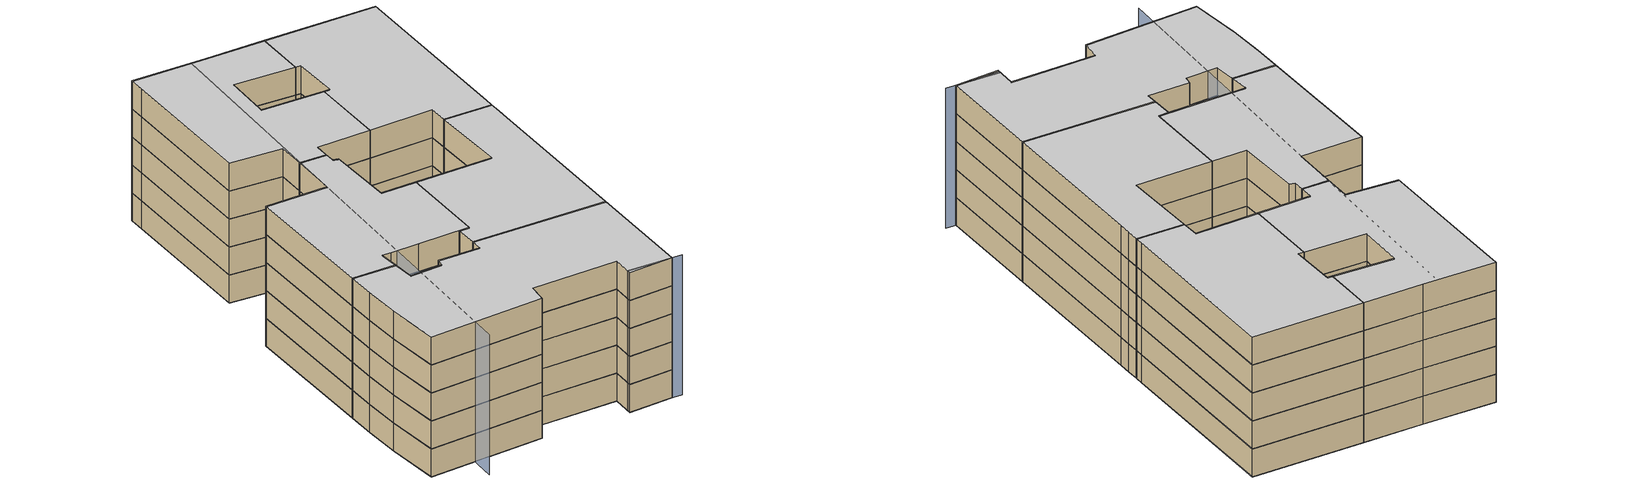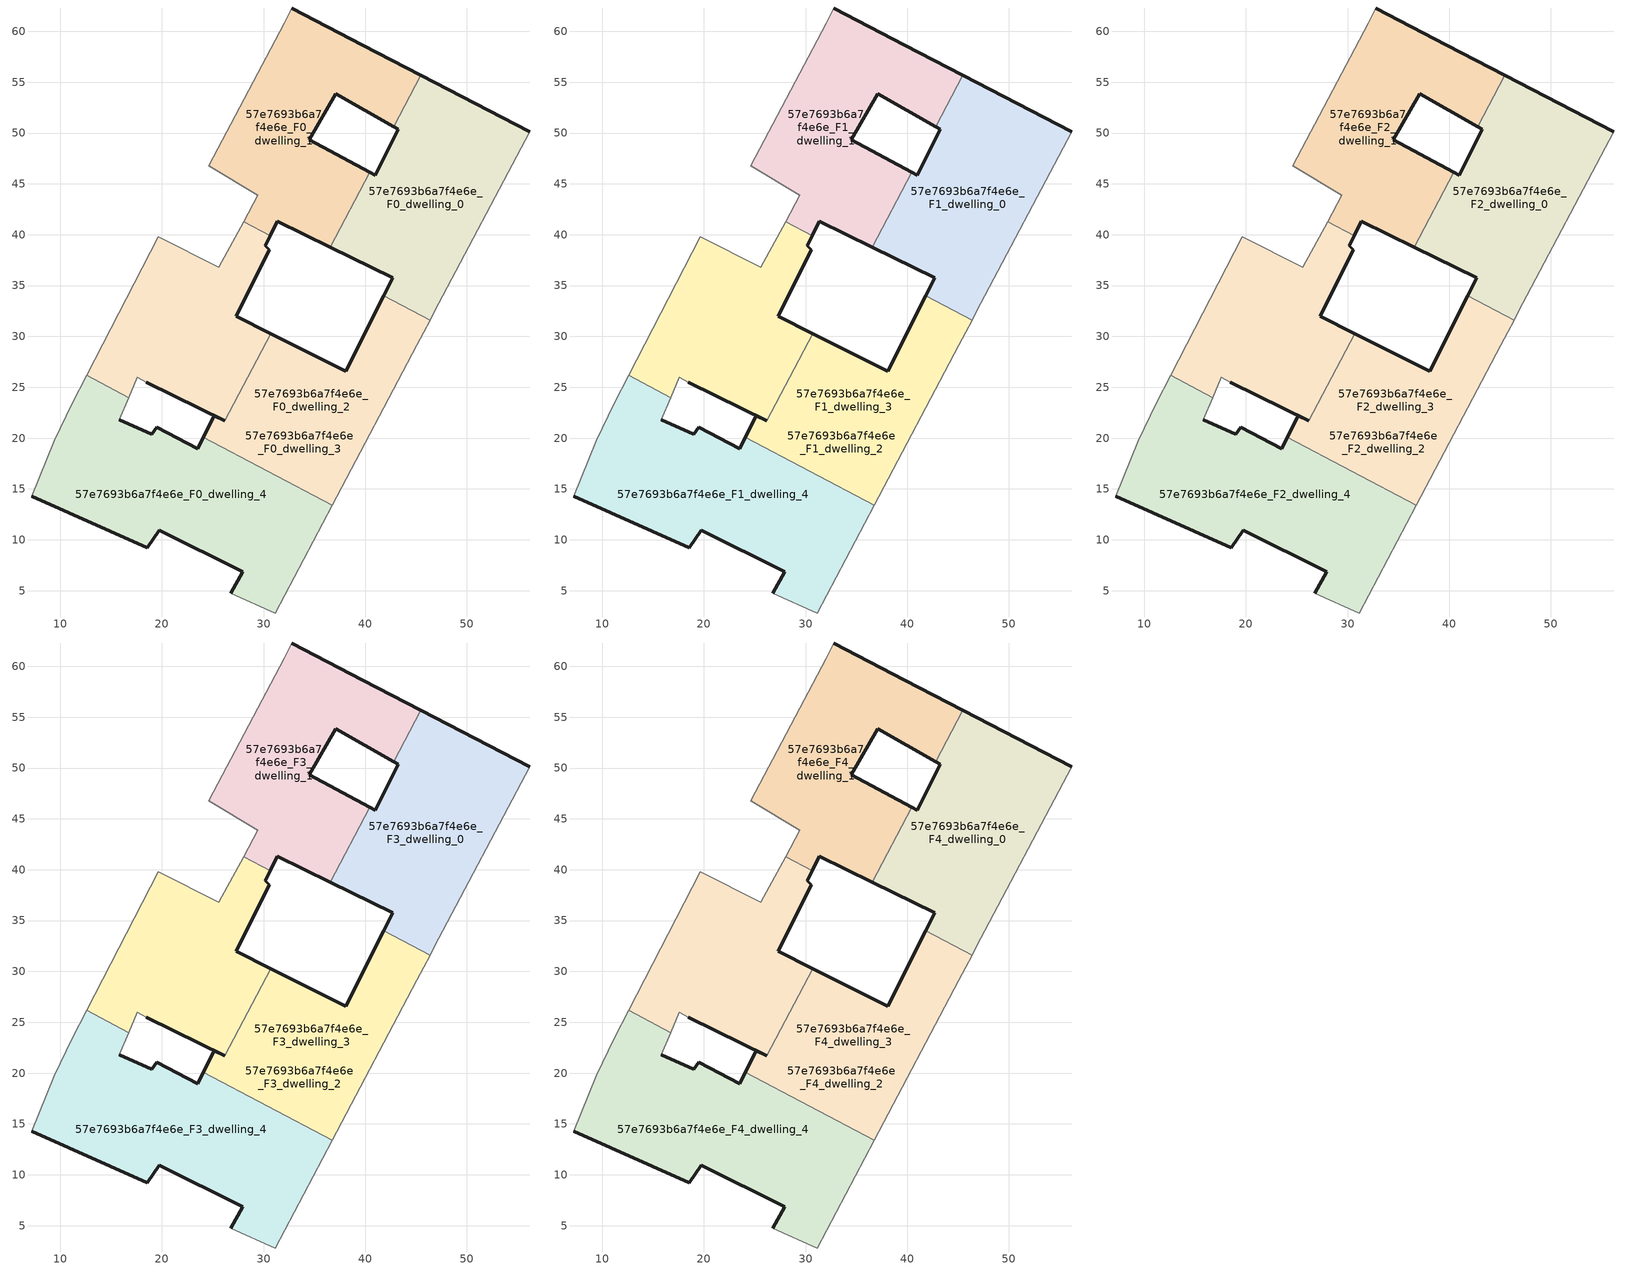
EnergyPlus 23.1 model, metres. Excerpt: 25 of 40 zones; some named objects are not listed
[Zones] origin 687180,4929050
57e7693b6a7f4e6e_F0_dwelling_0
 floor ground (EU_floor_Construction): 46.81,32.4 56.18,50.13 45.46,55.67 42.8,50.63 43.27,50.36 40.97,45.85 40.43,46.15 36.54,38.78 42.69,35.77 41.81,34.02 46.39,31.6 z0
 wall outside (EU_wall_Construction): 41.81,34.02 42.69,35.77 36.54,38.78 / 40.43,46.15 40.97,45.85 43.27,50.36 42.8,50.63 / 45.46,55.67 56.18,50.13 z0:3
 wall adiabatic (EU_wall_Construction): 56.18,50.13 46.81,32.4 46.39,31.6 z0:3
 wall to 57e7693b6a7f4e6e_F0_dwelling_2 (EU_wall_Construction): 46.38,31.6 41.81,34.02 z0:3
 wall to 57e7693b6a7f4e6e_F0_dwelling_1 (EU_wall_Construction): 36.54,38.78 40.43,46.15 / 42.8,50.63 45.46,55.67 z0:3
57e7693b6a7f4e6e_F0_dwelling_1
 floor ground (EU_floor_Construction): 36.54,38.78 40.43,46.15 34.52,49.34 37.08,53.87 42.8,50.63 45.46,55.67 39.78,58.61 32.78,62.29 32.02,60.81 24.6,46.77 29.44,43.89 28.03,41.3 30.65,39.92 31.35,41.3 z0
 wall outside (EU_wall_Construction): 42.8,50.63 37.08,53.87 34.52,49.34 40.43,46.15 / 36.54,38.78 31.35,41.3 30.65,39.92 / 32.78,62.29 39.78,58.61 45.46,55.67 z0:3
 wall adiabatic (EU_wall_Construction): 28.03,41.3 29.44,43.89 24.6,46.77 32.02,60.81 32.78,62.29 z0:3
 wall to 57e7693b6a7f4e6e_F0_dwelling_3 (EU_wall_Construction): 30.65,39.92 28.03,41.3 z0:3
57e7693b6a7f4e6e_F0_dwelling_2
 floor ground (EU_floor_Construction): 26.16,21.71 30.68,30.28 27.3,31.97 30.57,38.52 30.15,38.93 30.65,39.92 28.03,41.3 25.61,36.82 19.67,39.8 12.6,26.16 16.74,23.97 17.58,25.96 18.46,25.5 21.17,24.16 25.14,22.21 25.15,22.21 z0; 36.76,13.4 45.06,29.11 45.75,30.4 46.38,31.6 41.81,34.02 38.07,26.57 30.68,30.28 26.16,21.71 25.14,22.21 24.07,20.1 z0
 wall outside (EU_wall_Construction): 30.68,30.28 38.07,26.57 41.81,34.02 / 24.07,20.1 25.15,22.21 26.16,21.71 z0:3
 wall adiabatic (EU_wall_Construction): 46.39,31.6 45.76,30.4 45.06,29.11 36.76,13.4 z0:3
 wall to 57e7693b6a7f4e6e_F0_dwelling_3 (EU_wall_Construction): 26.16,21.71 30.68,30.28 z0:3
 wall to 57e7693b6a7f4e6e_F0_dwelling_4 (EU_wall_Construction): 36.76,13.4 24.07,20.1 z0:3
57e7693b6a7f4e6e_F0_dwelling_3
 floor ground (EU_floor_Construction): 26.16,21.71 30.68,30.28 27.3,31.97 30.57,38.52 30.15,38.93 30.65,39.92 28.03,41.3 25.61,36.82 19.67,39.8 12.6,26.16 16.74,23.97 17.58,25.96 18.46,25.5 21.17,24.16 25.14,22.21 25.15,22.21 z0; 36.76,13.4 45.06,29.11 45.75,30.4 46.38,31.6 41.81,34.02 38.07,26.57 30.68,30.28 26.16,21.71 25.14,22.21 24.07,20.1 z0
 wall outside (EU_wall_Construction): 30.65,39.92 30.15,38.93 30.57,38.52 27.31,31.97 30.68,30.28 / 26.16,21.71 21.18,24.16 18.46,25.5 z0:3
 wall adiabatic (EU_wall_Construction): 18.46,25.5 17.58,25.96 16.74,23.97 / 12.6,26.16 19.67,39.8 25.61,36.82 28.03,41.3 z0:3
 wall to 57e7693b6a7f4e6e_F0_dwelling_4 (EU_wall_Construction): 16.74,23.97 12.6,26.16 z0:3
57e7693b6a7f4e6e_F0_dwelling_4
 floor ground (EU_floor_Construction): 31.16,2.8 36.76,13.4 24.07,20.1 23.51,18.97 19.48,21.04 18.99,20.36 15.81,21.78 16.74,23.97 12.6,26.16 11.18,23.4 9.42,19.73 7.21,14.3 18.58,9.23 19.73,10.94 27.94,6.87 26.79,4.76 z0
 wall outside (EU_wall_Construction): 15.81,21.78 18.99,20.36 19.48,21.04 23.51,18.97 24.07,20.1 / 26.79,4.76 27.94,6.87 19.73,10.94 18.58,9.23 7.21,14.3 z0:3
 wall adiabatic (EU_wall_Construction): 7.21,14.3 9.42,19.73 11.18,23.4 12.6,26.16 / 16.74,23.97 15.81,21.78 / 36.76,13.4 31.16,2.8 26.79,4.76 z0:3
57e7693b6a7f4e6e_F1_dwelling_0
 floor to 57e7693b6a7f4e6e_F0_dwelling_0 (EU_floor_Construction): 46.8,32.4 56.17,50.13 45.46,55.67 42.8,50.63 43.26,50.36 40.97,45.85 40.43,46.15 36.54,38.78 42.69,35.77 41.81,34.02 46.38,31.6 z3
 wall outside (EU_wall_Construction): 41.81,34.02 42.69,35.77 36.54,38.78 / 40.43,46.15 40.97,45.85 43.27,50.36 42.8,50.63 / 45.46,55.67 56.18,50.13 z3:6
 wall adiabatic (EU_wall_Construction): 56.18,50.13 46.81,32.4 46.39,31.6 z3:6
 wall to 57e7693b6a7f4e6e_F1_dwelling_2 (EU_wall_Construction): 46.38,31.6 41.81,34.02 z3:6
 wall to 57e7693b6a7f4e6e_F1_dwelling_1 (EU_wall_Construction): 36.54,38.78 40.43,46.15 / 42.8,50.63 45.46,55.67 z3:6
57e7693b6a7f4e6e_F1_dwelling_1
 floor to 57e7693b6a7f4e6e_F0_dwelling_1 (EU_floor_Construction): 36.54,38.78 40.43,46.15 34.51,49.34 37.08,53.87 42.8,50.63 45.46,55.67 39.77,58.61 32.78,62.29 32.02,60.81 24.6,46.77 29.44,43.89 28.03,41.3 30.65,39.92 31.35,41.3 z3
 wall outside (EU_wall_Construction): 42.8,50.63 37.08,53.87 34.52,49.34 40.43,46.15 / 36.54,38.78 31.35,41.3 30.65,39.92 / 32.78,62.29 39.78,58.61 45.46,55.67 z3:6
 wall adiabatic (EU_wall_Construction): 28.03,41.3 29.44,43.89 24.6,46.77 32.02,60.81 32.78,62.29 z3:6
 wall to 57e7693b6a7f4e6e_F1_dwelling_3 (EU_wall_Construction): 30.65,39.92 28.03,41.3 z3:6
57e7693b6a7f4e6e_F1_dwelling_2
 floor outside (EU_floor_Construction): 36.76,13.4 45.06,29.11 45.75,30.4 46.38,31.6 41.81,34.02 38.07,26.57 30.68,30.28 26.16,21.71 25.14,22.21 24.07,20.1 z3; 26.16,21.71 30.68,30.28 27.3,31.97 30.57,38.52 30.15,38.93 30.65,39.92 28.03,41.3 25.61,36.82 19.67,39.8 12.6,26.16 16.74,23.97 17.58,25.96 18.46,25.5 21.17,24.16 25.14,22.21 25.15,22.21 z3
 wall outside (EU_wall_Construction): 30.68,30.28 38.07,26.57 41.81,34.02 / 24.07,20.1 25.15,22.21 26.16,21.71 z3:6
 wall adiabatic (EU_wall_Construction): 46.39,31.6 45.76,30.4 45.06,29.11 36.76,13.4 z3:6
 wall to 57e7693b6a7f4e6e_F1_dwelling_3 (EU_wall_Construction): 26.16,21.71 30.68,30.28 z3:6
 wall to 57e7693b6a7f4e6e_F1_dwelling_4 (EU_wall_Construction): 36.76,13.4 24.07,20.1 z3:6
57e7693b6a7f4e6e_F1_dwelling_3
 floor to 57e7693b6a7f4e6e_F0_dwelling_3 (EU_floor_Construction): 26.16,21.71 30.68,30.28 27.3,31.97 30.57,38.52 30.15,38.93 30.65,39.92 28.03,41.3 25.61,36.82 19.67,39.8 12.6,26.16 16.74,23.97 17.58,25.96 18.46,25.5 21.17,24.16 25.14,22.21 25.15,22.21 z3; 36.76,13.4 45.06,29.11 45.75,30.4 46.38,31.6 41.81,34.02 38.07,26.57 30.68,30.28 26.16,21.71 25.14,22.21 24.07,20.1 z3
 wall outside (EU_wall_Construction): 30.65,39.92 30.15,38.93 30.57,38.52 27.31,31.97 30.68,30.28 / 26.16,21.71 21.18,24.16 18.46,25.5 z3:6
 wall adiabatic (EU_wall_Construction): 18.46,25.5 17.58,25.96 16.74,23.97 / 12.6,26.16 19.67,39.8 25.61,36.82 28.03,41.3 z3:6
 wall to 57e7693b6a7f4e6e_F1_dwelling_4 (EU_wall_Construction): 16.74,23.97 12.6,26.16 z3:6
57e7693b6a7f4e6e_F1_dwelling_4
 floor to 57e7693b6a7f4e6e_F0_dwelling_4 (EU_floor_Construction): 31.15,2.8 36.76,13.4 24.07,20.1 23.5,18.97 19.48,21.04 18.99,20.36 15.8,21.78 16.74,23.97 12.6,26.16 11.18,23.4 9.42,19.73 7.21,14.3 18.58,9.23 19.73,10.94 27.94,6.87 26.78,4.76 z3
 wall outside (EU_wall_Construction): 15.81,21.78 18.99,20.36 19.48,21.04 23.51,18.97 24.07,20.1 / 26.79,4.76 27.94,6.87 19.73,10.94 18.58,9.23 7.21,14.3 z3:6
 wall adiabatic (EU_wall_Construction): 7.21,14.3 9.42,19.73 11.18,23.4 12.6,26.16 / 16.74,23.97 15.81,21.78 / 36.76,13.4 31.16,2.8 26.79,4.76 z3:6
57e7693b6a7f4e6e_F2_dwelling_0
 floor to 57e7693b6a7f4e6e_F1_dwelling_0 (EU_floor_Construction): 46.8,32.4 56.17,50.13 45.46,55.67 42.8,50.63 43.26,50.36 40.97,45.85 40.43,46.15 36.54,38.78 42.69,35.77 41.81,34.02 46.38,31.6 z6
 wall outside (EU_wall_Construction): 41.81,34.02 42.69,35.77 36.54,38.78 / 40.43,46.15 40.97,45.85 43.27,50.36 42.8,50.63 / 45.46,55.67 56.18,50.13 z6:9
 wall adiabatic (EU_wall_Construction): 56.18,50.13 46.81,32.4 46.39,31.6 z6:9
 wall to 57e7693b6a7f4e6e_F2_dwelling_2 (EU_wall_Construction): 46.38,31.6 41.81,34.02 z6:9
 wall to 57e7693b6a7f4e6e_F2_dwelling_1 (EU_wall_Construction): 36.54,38.78 40.43,46.15 / 42.8,50.63 45.46,55.67 z6:9
57e7693b6a7f4e6e_F2_dwelling_1
 floor to 57e7693b6a7f4e6e_F1_dwelling_1 (EU_floor_Construction): 36.54,38.78 40.43,46.15 34.51,49.34 37.08,53.87 42.8,50.63 45.46,55.67 39.77,58.61 32.78,62.29 32.02,60.81 24.6,46.77 29.44,43.89 28.03,41.3 30.65,39.92 31.35,41.3 z6
 wall outside (EU_wall_Construction): 42.8,50.63 37.08,53.87 34.52,49.34 40.43,46.15 / 36.54,38.78 31.35,41.3 30.65,39.92 / 32.78,62.29 39.78,58.61 45.46,55.67 z6:9
 wall adiabatic (EU_wall_Construction): 28.03,41.3 29.44,43.89 24.6,46.77 32.02,60.81 32.78,62.29 z6:9
 wall to 57e7693b6a7f4e6e_F2_dwelling_3 (EU_wall_Construction): 30.65,39.92 28.03,41.3 z6:9
57e7693b6a7f4e6e_F2_dwelling_2
 floor outside (EU_floor_Construction): 36.76,13.4 45.06,29.11 45.75,30.4 46.38,31.6 41.81,34.02 38.07,26.57 30.68,30.28 26.16,21.71 25.14,22.21 24.07,20.1 z6; 26.16,21.71 30.68,30.28 27.3,31.97 30.57,38.52 30.15,38.93 30.65,39.92 28.03,41.3 25.61,36.82 19.67,39.8 12.6,26.16 16.74,23.97 17.58,25.96 18.46,25.5 21.17,24.16 25.14,22.21 25.15,22.21 z6
 wall outside (EU_wall_Construction): 30.68,30.28 38.07,26.57 41.81,34.02 / 24.07,20.1 25.15,22.21 26.16,21.71 z6:9
 wall adiabatic (EU_wall_Construction): 46.39,31.6 45.76,30.4 45.06,29.11 36.76,13.4 z6:9
 wall to 57e7693b6a7f4e6e_F2_dwelling_3 (EU_wall_Construction): 26.16,21.71 30.68,30.28 z6:9
 wall to 57e7693b6a7f4e6e_F2_dwelling_4 (EU_wall_Construction): 36.76,13.4 24.07,20.1 z6:9
57e7693b6a7f4e6e_F2_dwelling_3
 floor to 57e7693b6a7f4e6e_F1_dwelling_3 (EU_floor_Construction): 26.16,21.71 30.68,30.28 27.3,31.97 30.57,38.52 30.15,38.93 30.65,39.92 28.03,41.3 25.61,36.82 19.67,39.8 12.6,26.16 16.74,23.97 17.58,25.96 18.46,25.5 21.17,24.16 25.14,22.21 25.15,22.21 z6; 36.76,13.4 45.06,29.11 45.75,30.4 46.38,31.6 41.81,34.02 38.07,26.57 30.68,30.28 26.16,21.71 25.14,22.21 24.07,20.1 z6
 wall outside (EU_wall_Construction): 30.65,39.92 30.15,38.93 30.57,38.52 27.31,31.97 30.68,30.28 / 26.16,21.71 21.18,24.16 18.46,25.5 z6:9
 wall adiabatic (EU_wall_Construction): 18.46,25.5 17.58,25.96 16.74,23.97 / 12.6,26.16 19.67,39.8 25.61,36.82 28.03,41.3 z6:9
 wall to 57e7693b6a7f4e6e_F2_dwelling_4 (EU_wall_Construction): 16.74,23.97 12.6,26.16 z6:9
57e7693b6a7f4e6e_F2_dwelling_4
 floor to 57e7693b6a7f4e6e_F1_dwelling_4 (EU_floor_Construction): 31.15,2.8 36.76,13.4 24.07,20.1 23.5,18.97 19.48,21.04 18.99,20.36 15.8,21.78 16.74,23.97 12.6,26.16 11.18,23.4 9.42,19.73 7.21,14.3 18.58,9.23 19.73,10.94 27.94,6.87 26.78,4.76 z6
 wall outside (EU_wall_Construction): 15.81,21.78 18.99,20.36 19.48,21.04 23.51,18.97 24.07,20.1 / 26.79,4.76 27.94,6.87 19.73,10.94 18.58,9.23 7.21,14.3 z6:9
 wall adiabatic (EU_wall_Construction): 7.21,14.3 9.42,19.73 11.18,23.4 12.6,26.16 / 16.74,23.97 15.81,21.78 / 36.76,13.4 31.16,2.8 26.79,4.76 z6:9
57e7693b6a7f4e6e_F3_dwelling_0
 floor to 57e7693b6a7f4e6e_F2_dwelling_0 (EU_floor_Construction): 46.8,32.4 56.17,50.13 45.46,55.67 42.8,50.63 43.26,50.36 40.97,45.85 40.43,46.15 36.54,38.78 42.69,35.77 41.81,34.02 46.38,31.6 z9
 wall outside (EU_wall_Construction): 41.81,34.02 42.69,35.77 36.54,38.78 / 40.43,46.15 40.97,45.85 43.27,50.36 42.8,50.63 / 45.46,55.67 56.18,50.13 z9:12
 wall adiabatic (EU_wall_Construction): 56.18,50.13 46.81,32.4 46.39,31.6 z9:12
 wall to 57e7693b6a7f4e6e_F3_dwelling_2 (EU_wall_Construction): 46.38,31.6 41.81,34.02 z9:12
 wall to 57e7693b6a7f4e6e_F3_dwelling_1 (EU_wall_Construction): 36.54,38.78 40.43,46.15 / 42.8,50.63 45.46,55.67 z9:12
57e7693b6a7f4e6e_F3_dwelling_1
 floor to 57e7693b6a7f4e6e_F2_dwelling_1 (EU_floor_Construction): 36.54,38.78 40.43,46.15 34.51,49.34 37.08,53.87 42.8,50.63 45.46,55.67 39.77,58.61 32.78,62.29 32.02,60.81 24.6,46.77 29.44,43.89 28.03,41.3 30.65,39.92 31.35,41.3 z9
 wall outside (EU_wall_Construction): 42.8,50.63 37.08,53.87 34.52,49.34 40.43,46.15 / 36.54,38.78 31.35,41.3 30.65,39.92 / 32.78,62.29 39.78,58.61 45.46,55.67 z9:12
 wall adiabatic (EU_wall_Construction): 28.03,41.3 29.44,43.89 24.6,46.77 32.02,60.81 32.78,62.29 z9:12
 wall to 57e7693b6a7f4e6e_F3_dwelling_3 (EU_wall_Construction): 30.65,39.92 28.03,41.3 z9:12
57e7693b6a7f4e6e_F3_dwelling_2
 floor outside (EU_floor_Construction): 36.76,13.4 45.06,29.11 45.75,30.4 46.38,31.6 41.81,34.02 38.07,26.57 30.68,30.28 26.16,21.71 25.14,22.21 24.07,20.1 z9; 26.16,21.71 30.68,30.28 27.3,31.97 30.57,38.52 30.15,38.93 30.65,39.92 28.03,41.3 25.61,36.82 19.67,39.8 12.6,26.16 16.74,23.97 17.58,25.96 18.46,25.5 21.17,24.16 25.14,22.21 25.15,22.21 z9
 wall outside (EU_wall_Construction): 30.68,30.28 38.07,26.57 41.81,34.02 / 24.07,20.1 25.15,22.21 26.16,21.71 z9:12
 wall adiabatic (EU_wall_Construction): 46.39,31.6 45.76,30.4 45.06,29.11 36.76,13.4 z9:12
 wall to 57e7693b6a7f4e6e_F3_dwelling_3 (EU_wall_Construction): 26.16,21.71 30.68,30.28 z9:12
 wall to 57e7693b6a7f4e6e_F3_dwelling_4 (EU_wall_Construction): 36.76,13.4 24.07,20.1 z9:12
57e7693b6a7f4e6e_F3_dwelling_3
 floor to 57e7693b6a7f4e6e_F2_dwelling_3 (EU_floor_Construction): 26.16,21.71 30.68,30.28 27.3,31.97 30.57,38.52 30.15,38.93 30.65,39.92 28.03,41.3 25.61,36.82 19.67,39.8 12.6,26.16 16.74,23.97 17.58,25.96 18.46,25.5 21.17,24.16 25.14,22.21 25.15,22.21 z9; 36.76,13.4 45.06,29.11 45.75,30.4 46.38,31.6 41.81,34.02 38.07,26.57 30.68,30.28 26.16,21.71 25.14,22.21 24.07,20.1 z9
 wall outside (EU_wall_Construction): 30.65,39.92 30.15,38.93 30.57,38.52 27.31,31.97 30.68,30.28 / 26.16,21.71 21.18,24.16 18.46,25.5 z9:12
 wall adiabatic (EU_wall_Construction): 18.46,25.5 17.58,25.96 16.74,23.97 / 12.6,26.16 19.67,39.8 25.61,36.82 28.03,41.3 z9:12
 wall to 57e7693b6a7f4e6e_F3_dwelling_4 (EU_wall_Construction): 16.74,23.97 12.6,26.16 z9:12
57e7693b6a7f4e6e_F3_dwelling_4
 floor to 57e7693b6a7f4e6e_F2_dwelling_4 (EU_floor_Construction): 31.15,2.8 36.76,13.4 24.07,20.1 23.5,18.97 19.48,21.04 18.99,20.36 15.8,21.78 16.74,23.97 12.6,26.16 11.18,23.4 9.42,19.73 7.21,14.3 18.58,9.23 19.73,10.94 27.94,6.87 26.78,4.76 z9
 wall outside (EU_wall_Construction): 15.81,21.78 18.99,20.36 19.48,21.04 23.51,18.97 24.07,20.1 / 26.79,4.76 27.94,6.87 19.73,10.94 18.58,9.23 7.21,14.3 z9:12
 wall adiabatic (EU_wall_Construction): 7.21,14.3 9.42,19.73 11.18,23.4 12.6,26.16 / 16.74,23.97 15.81,21.78 / 36.76,13.4 31.16,2.8 26.79,4.76 z9:12
57e7693b6a7f4e6e_F4_dwelling_0
 floor to 57e7693b6a7f4e6e_F3_dwelling_0 (EU_floor_Construction): 46.8,32.4 56.17,50.13 45.46,55.67 42.8,50.63 43.26,50.36 40.97,45.85 40.43,46.15 36.54,38.78 42.69,35.77 41.81,34.02 46.38,31.6 z12
 wall outside (EU_wall_Construction): 41.81,34.02 42.69,35.77 36.54,38.78 / 40.43,46.15 40.97,45.85 43.27,50.36 42.8,50.63 / 45.46,55.67 56.18,50.13 z12:15
 wall adiabatic (EU_wall_Construction): 56.18,50.13 46.81,32.4 46.39,31.6 z12:15
 wall to 57e7693b6a7f4e6e_F4_dwelling_2 (EU_wall_Construction): 46.38,31.6 41.81,34.02 z12:15
 wall to 57e7693b6a7f4e6e_F4_dwelling_1 (EU_wall_Construction): 36.54,38.78 40.43,46.15 / 42.8,50.63 45.46,55.67 z12:15
 ceiling to 57e7693b6a7f4e6e_F5_dwelling_0 (EU_floor_Construction): 56.17,50.13 46.8,32.4 46.38,31.6 41.81,34.02 42.69,35.77 36.54,38.78 40.43,46.15 40.97,45.85 43.26,50.36 42.8,50.63 45.46,55.67 z15
57e7693b6a7f4e6e_F4_dwelling_1
 floor to 57e7693b6a7f4e6e_F3_dwelling_1 (EU_floor_Construction): 36.54,38.78 40.43,46.15 34.51,49.34 37.08,53.87 42.8,50.63 45.46,55.67 39.77,58.61 32.78,62.29 32.02,60.81 24.6,46.77 29.44,43.89 28.03,41.3 30.65,39.92 31.35,41.3 z12
 wall outside (EU_wall_Construction): 42.8,50.63 37.08,53.87 34.52,49.34 40.43,46.15 / 36.54,38.78 31.35,41.3 30.65,39.92 / 32.78,62.29 39.78,58.61 45.46,55.67 z12:15
 wall adiabatic (EU_wall_Construction): 28.03,41.3 29.44,43.89 24.6,46.77 32.02,60.81 32.78,62.29 z12:15
 wall to 57e7693b6a7f4e6e_F4_dwelling_3 (EU_wall_Construction): 30.65,39.92 28.03,41.3 z12:15
 ceiling to 57e7693b6a7f4e6e_F5_dwelling_1 (EU_floor_Construction): 45.46,55.67 42.8,50.63 37.08,53.87 34.51,49.34 40.43,46.15 36.54,38.78 31.35,41.3 30.65,39.92 28.03,41.3 29.44,43.89 24.6,46.77 32.02,60.81 32.78,62.29 39.77,58.61 z15
57e7693b6a7f4e6e_F4_dwelling_2
 floor outside (EU_floor_Construction): 36.76,13.4 45.06,29.11 45.75,30.4 46.38,31.6 41.81,34.02 38.07,26.57 30.68,30.28 26.16,21.71 25.14,22.21 24.07,20.1 z12; 26.16,21.71 30.68,30.28 27.3,31.97 30.57,38.52 30.15,38.93 30.65,39.92 28.03,41.3 25.61,36.82 19.67,39.8 12.6,26.16 16.74,23.97 17.58,25.96 18.46,25.5 21.17,24.16 25.14,22.21 25.15,22.21 z12
 wall outside (EU_wall_Construction): 30.68,30.28 38.07,26.57 41.81,34.02 / 24.07,20.1 25.15,22.21 26.16,21.71 z12:15
 wall adiabatic (EU_wall_Construction): 46.39,31.6 45.76,30.4 45.06,29.11 36.76,13.4 z12:15
 wall to 57e7693b6a7f4e6e_F4_dwelling_3 (EU_wall_Construction): 26.16,21.71 30.68,30.28 z12:15
 wall to 57e7693b6a7f4e6e_F4_dwelling_4 (EU_wall_Construction): 36.76,13.4 24.07,20.1 z12:15
 ceiling to 57e7693b6a7f4e6e_F5_dwelling_3 (EU_floor_Construction): 46.38,31.6 45.75,30.4 45.06,29.11 36.76,13.4 24.07,20.1 25.14,22.21 26.16,21.71 30.68,30.28 38.07,26.57 41.81,34.02 z15; 30.65,39.92 30.15,38.93 30.57,38.52 27.3,31.97 30.68,30.28 26.16,21.71 25.15,22.21 25.14,22.21 21.17,24.16 18.46,25.5 17.58,25.96 16.74,23.97 12.6,26.16 19.67,39.8 25.61,36.82 28.03,41.3 z15
57e7693b6a7f4e6e_F4_dwelling_3
 floor to 57e7693b6a7f4e6e_F3_dwelling_3 (EU_floor_Construction): 26.16,21.71 30.68,30.28 27.3,31.97 30.57,38.52 30.15,38.93 30.65,39.92 28.03,41.3 25.61,36.82 19.67,39.8 12.6,26.16 16.74,23.97 17.58,25.96 18.46,25.5 21.17,24.16 25.14,22.21 25.15,22.21 z12; 36.76,13.4 45.06,29.11 45.75,30.4 46.38,31.6 41.81,34.02 38.07,26.57 30.68,30.28 26.16,21.71 25.14,22.21 24.07,20.1 z12
 wall outside (EU_wall_Construction): 30.65,39.92 30.15,38.93 30.57,38.52 27.31,31.97 30.68,30.28 / 26.16,21.71 21.18,24.16 18.46,25.5 z12:15
 wall adiabatic (EU_wall_Construction): 18.46,25.5 17.58,25.96 16.74,23.97 / 12.6,26.16 19.67,39.8 25.61,36.82 28.03,41.3 z12:15
 wall to 57e7693b6a7f4e6e_F4_dwelling_4 (EU_wall_Construction): 16.74,23.97 12.6,26.16 z12:15
 ceiling to 57e7693b6a7f4e6e_F5_dwelling_3 (EU_floor_Construction): 46.38,31.6 45.75,30.4 45.06,29.11 36.76,13.4 24.07,20.1 25.14,22.21 26.16,21.71 30.68,30.28 38.07,26.57 41.81,34.02 z15; 30.65,39.92 30.15,38.93 30.57,38.52 27.3,31.97 30.68,30.28 26.16,21.71 25.15,22.21 25.14,22.21 21.17,24.16 18.46,25.5 17.58,25.96 16.74,23.97 12.6,26.16 19.67,39.8 25.61,36.82 28.03,41.3 z15
57e7693b6a7f4e6e_F4_dwelling_4
 floor to 57e7693b6a7f4e6e_F3_dwelling_4 (EU_floor_Construction): 31.15,2.8 36.76,13.4 24.07,20.1 23.5,18.97 19.48,21.04 18.99,20.36 15.8,21.78 16.74,23.97 12.6,26.16 11.18,23.4 9.42,19.73 7.21,14.3 18.58,9.23 19.73,10.94 27.94,6.87 26.78,4.76 z12
 wall outside (EU_wall_Construction): 15.81,21.78 18.99,20.36 19.48,21.04 23.51,18.97 24.07,20.1 / 26.79,4.76 27.94,6.87 19.73,10.94 18.58,9.23 7.21,14.3 z12:15
 wall adiabatic (EU_wall_Construction): 7.21,14.3 9.42,19.73 11.18,23.4 12.6,26.16 / 16.74,23.97 15.81,21.78 / 36.76,13.4 31.16,2.8 26.79,4.76 z12:15
 ceiling to 57e7693b6a7f4e6e_F5_dwelling_4 (EU_floor_Construction): 36.76,13.4 31.15,2.8 26.78,4.76 27.94,6.87 19.73,10.94 18.58,9.23 7.21,14.3 9.42,19.73 11.18,23.4 12.6,26.16 16.74,23.97 15.8,21.78 18.99,20.36 19.48,21.04 23.5,18.97 24.07,20.1 z15
shading: 26.97,5.1 32.1,2.29 / 38.3,59.16 10.34,9.93 z0:15
[Building]
EU S2 Campaign: North Axis=0; Terrain=City; Solar Distribution=FullExterior
[Site:Location]
Bologna: Latitude=44.5; Longitude=11.25; Time Zone=1; Elevation=37
[SizingPeriod:WeatherFileDays]
AnnualSizingPeriod: Begin Month=1; Begin Day of Month=1; End Month=12; End Day of Month=31; Day of Week for Start Day=Monday; Use Weather File Daylight Saving Period=No; Use Weather File Rain and Snow Indicators=No
[MATERIAL]
EU_InternalMass_Material: Roughness=MediumRough; Thickness=0.1; Conductivity=1; Density=1800; Specific Heat=900; Thermal Absorptance=0.9; Solar Absorptance=0.7; Visible Absorptance=0.7
[MATERIAL:NOMASS] Roughness=MediumRough; Thermal Absorptance=0.9; Solar Absorptance=0.7; Visible Absorptance=0.7
Name | Thermal Resistance
EU_wall_NoMass | 0.890213
EU_floor_NoMass | 0.79516
[CONSTRUCTION]
EU_wall_Construction: EU_wall_NoMass
EU_floor_Construction: EU_floor_NoMass
EU_InternalMass_Construction: EU_InternalMass_Material
[ZONE] Type=1; Multiplier=1; Ceiling Height=autocalculate; Floor Area=autocalculate; Part of Total Floor Area=Yes
Name | Volume
57e7693b6a7f4e6e_F0_dwelling_0 | 709.095
57e7693b6a7f4e6e_F1_dwelling_0; 57e7693b6a7f4e6e_F2_dwelling_0; 57e7693b6a7f4e6e_F3_dwelling_0; 57e7693b6a7f4e6e_F4_dwelling_0 | 709.097
57e7693b6a7f4e6e_F0_dwelling_1 | 709.13
57e7693b6a7f4e6e_F1_dwelling_1; 57e7693b6a7f4e6e_F2_dwelling_1; 57e7693b6a7f4e6e_F3_dwelling_1; 57e7693b6a7f4e6e_F4_dwelling_1 | 709.131
57e7693b6a7f4e6e_F0_dwelling_2; 57e7693b6a7f4e6e_F1_dwelling_2; 57e7693b6a7f4e6e_F2_dwelling_2; 57e7693b6a7f4e6e_F3_dwelling_2; 57e7693b6a7f4e6e_F4_dwelling_2; 57e7693b6a7f4e6e_F0_dwelling_3; 57e7693b6a7f4e6e_F1_dwelling_3; 57e7693b6a7f4e6e_F2_dwelling_3; 57e7693b6a7f4e6e_F3_dwelling_3; 57e7693b6a7f4e6e_F4_dwelling_3 | 1225.11
57e7693b6a7f4e6e_F0_dwelling_4 | 902.233
57e7693b6a7f4e6e_F1_dwelling_4; 57e7693b6a7f4e6e_F2_dwelling_4; 57e7693b6a7f4e6e_F3_dwelling_4; 57e7693b6a7f4e6e_F4_dwelling_4 | 902.231
[INTERNALMASS] Construction=EU_InternalMass_Construction
Name | Zone or ZoneList | Surface Area
57e7693b6a7f4e6e_F0_dwelling_0_EU_InternalMass | 57e7693b6a7f4e6e_F0_dwelling_0 | 236.363
57e7693b6a7f4e6e_F0_dwelling_1_EU_InternalMass | 57e7693b6a7f4e6e_F0_dwelling_1 | 236.379
57e7693b6a7f4e6e_F0_dwelling_2_EU_InternalMass | 57e7693b6a7f4e6e_F0_dwelling_2 | 206.829
57e7693b6a7f4e6e_F0_dwelling_3_EU_InternalMass | 57e7693b6a7f4e6e_F0_dwelling_3 | 201.547
57e7693b6a7f4e6e_F0_dwelling_4_EU_InternalMass | 57e7693b6a7f4e6e_F0_dwelling_4 | 300.744
57e7693b6a7f4e6e_F1_dwelling_0_EU_InternalMass | 57e7693b6a7f4e6e_F1_dwelling_0 | 236.363
57e7693b6a7f4e6e_F1_dwelling_1_EU_InternalMass | 57e7693b6a7f4e6e_F1_dwelling_1 | 236.379
57e7693b6a7f4e6e_F1_dwelling_2_EU_InternalMass | 57e7693b6a7f4e6e_F1_dwelling_2 | 206.829
57e7693b6a7f4e6e_F1_dwelling_3_EU_InternalMass | 57e7693b6a7f4e6e_F1_dwelling_3 | 201.547
57e7693b6a7f4e6e_F1_dwelling_4_EU_InternalMass | 57e7693b6a7f4e6e_F1_dwelling_4 | 300.744
57e7693b6a7f4e6e_F2_dwelling_0_EU_InternalMass | 57e7693b6a7f4e6e_F2_dwelling_0 | 236.363
57e7693b6a7f4e6e_F2_dwelling_1_EU_InternalMass | 57e7693b6a7f4e6e_F2_dwelling_1 | 236.379
57e7693b6a7f4e6e_F2_dwelling_2_EU_InternalMass | 57e7693b6a7f4e6e_F2_dwelling_2 | 206.829
57e7693b6a7f4e6e_F2_dwelling_3_EU_InternalMass | 57e7693b6a7f4e6e_F2_dwelling_3 | 201.547
57e7693b6a7f4e6e_F2_dwelling_4_EU_InternalMass | 57e7693b6a7f4e6e_F2_dwelling_4 | 300.744
57e7693b6a7f4e6e_F3_dwelling_0_EU_InternalMass | 57e7693b6a7f4e6e_F3_dwelling_0 | 236.363
57e7693b6a7f4e6e_F3_dwelling_1_EU_InternalMass | 57e7693b6a7f4e6e_F3_dwelling_1 | 236.379
57e7693b6a7f4e6e_F3_dwelling_2_EU_InternalMass | 57e7693b6a7f4e6e_F3_dwelling_2 | 206.829
57e7693b6a7f4e6e_F3_dwelling_3_EU_InternalMass | 57e7693b6a7f4e6e_F3_dwelling_3 | 201.547
57e7693b6a7f4e6e_F3_dwelling_4_EU_InternalMass | 57e7693b6a7f4e6e_F3_dwelling_4 | 300.744
57e7693b6a7f4e6e_F4_dwelling_0_EU_InternalMass | 57e7693b6a7f4e6e_F4_dwelling_0 | 236.363
57e7693b6a7f4e6e_F4_dwelling_1_EU_InternalMass | 57e7693b6a7f4e6e_F4_dwelling_1 | 236.379
57e7693b6a7f4e6e_F4_dwelling_2_EU_InternalMass | 57e7693b6a7f4e6e_F4_dwelling_2 | 206.829
57e7693b6a7f4e6e_F4_dwelling_3_EU_InternalMass | 57e7693b6a7f4e6e_F4_dwelling_3 | 201.547
57e7693b6a7f4e6e_F4_dwelling_4_EU_InternalMass | 57e7693b6a7f4e6e_F4_dwelling_4 | 300.744
[OTHEREQUIPMENT] Fuel Type=Electricity; Design Level Calculation Method=Watts/Area; Power per Zone Floor Area=1; Fraction Latent=0; Fraction Radiant=0; Fraction Lost=0; Carbon Dioxide Generation Rate=0; EndUse Subcategory=EU_Step8_InternalGains
Name | Zone or ZoneList or Space or SpaceList | Schedule
EU_Step8_InternalGain_57e7693b6a7f4e6e_F0_dwelling_0_f000 | 57e7693b6a7f4e6e_F0_dwelling_0 | EU_Step8_GainSchedule_57e7693b6a7f4e6e_F0_dwelling_0_f000
EU_Step8_InternalGain_57e7693b6a7f4e6e_F0_dwelling_1_f000 | 57e7693b6a7f4e6e_F0_dwelling_1 | EU_Step8_GainSchedule_57e7693b6a7f4e6e_F0_dwelling_1_f000
EU_Step8_InternalGain_57e7693b6a7f4e6e_F0_dwelling_2_f000 | 57e7693b6a7f4e6e_F0_dwelling_2 | EU_Step8_GainSchedule_57e7693b6a7f4e6e_F0_dwelling_2_f000
EU_Step8_InternalGain_57e7693b6a7f4e6e_F0_dwelling_3_f000 | 57e7693b6a7f4e6e_F0_dwelling_3 | EU_Step8_GainSchedule_57e7693b6a7f4e6e_F0_dwelling_3_f000
EU_Step8_InternalGain_57e7693b6a7f4e6e_F0_dwelling_4_f000 | 57e7693b6a7f4e6e_F0_dwelling_4 | EU_Step8_GainSchedule_57e7693b6a7f4e6e_F0_dwelling_4_f000
EU_Step8_InternalGain_57e7693b6a7f4e6e_F1_dwelling_0_f000 | 57e7693b6a7f4e6e_F1_dwelling_0 | EU_Step8_GainSchedule_57e7693b6a7f4e6e_F1_dwelling_0_f000
EU_Step8_InternalGain_57e7693b6a7f4e6e_F1_dwelling_1_f000 | 57e7693b6a7f4e6e_F1_dwelling_1 | EU_Step8_GainSchedule_57e7693b6a7f4e6e_F1_dwelling_1_f000
EU_Step8_InternalGain_57e7693b6a7f4e6e_F1_dwelling_2_f000 | 57e7693b6a7f4e6e_F1_dwelling_2 | EU_Step8_GainSchedule_57e7693b6a7f4e6e_F1_dwelling_2_f000
EU_Step8_InternalGain_57e7693b6a7f4e6e_F1_dwelling_3_f000 | 57e7693b6a7f4e6e_F1_dwelling_3 | EU_Step8_GainSchedule_57e7693b6a7f4e6e_F1_dwelling_3_f000
EU_Step8_InternalGain_57e7693b6a7f4e6e_F1_dwelling_4_f000 | 57e7693b6a7f4e6e_F1_dwelling_4 | EU_Step8_GainSchedule_57e7693b6a7f4e6e_F1_dwelling_4_f000
EU_Step8_InternalGain_57e7693b6a7f4e6e_F2_dwelling_0_f000 | 57e7693b6a7f4e6e_F2_dwelling_0 | EU_Step8_GainSchedule_57e7693b6a7f4e6e_F2_dwelling_0_f000
EU_Step8_InternalGain_57e7693b6a7f4e6e_F2_dwelling_1_f000 | 57e7693b6a7f4e6e_F2_dwelling_1 | EU_Step8_GainSchedule_57e7693b6a7f4e6e_F2_dwelling_1_f000
EU_Step8_InternalGain_57e7693b6a7f4e6e_F2_dwelling_2_f000 | 57e7693b6a7f4e6e_F2_dwelling_2 | EU_Step8_GainSchedule_57e7693b6a7f4e6e_F2_dwelling_2_f000
EU_Step8_InternalGain_57e7693b6a7f4e6e_F2_dwelling_3_f000 | 57e7693b6a7f4e6e_F2_dwelling_3 | EU_Step8_GainSchedule_57e7693b6a7f4e6e_F2_dwelling_3_f000
EU_Step8_InternalGain_57e7693b6a7f4e6e_F2_dwelling_4_f000 | 57e7693b6a7f4e6e_F2_dwelling_4 | EU_Step8_GainSchedule_57e7693b6a7f4e6e_F2_dwelling_4_f000
EU_Step8_InternalGain_57e7693b6a7f4e6e_F3_dwelling_0_f000 | 57e7693b6a7f4e6e_F3_dwelling_0 | EU_Step8_GainSchedule_57e7693b6a7f4e6e_F3_dwelling_0_f000
EU_Step8_InternalGain_57e7693b6a7f4e6e_F3_dwelling_1_f000 | 57e7693b6a7f4e6e_F3_dwelling_1 | EU_Step8_GainSchedule_57e7693b6a7f4e6e_F3_dwelling_1_f000
EU_Step8_InternalGain_57e7693b6a7f4e6e_F3_dwelling_2_f000 | 57e7693b6a7f4e6e_F3_dwelling_2 | EU_Step8_GainSchedule_57e7693b6a7f4e6e_F3_dwelling_2_f000
EU_Step8_InternalGain_57e7693b6a7f4e6e_F3_dwelling_3_f000 | 57e7693b6a7f4e6e_F3_dwelling_3 | EU_Step8_GainSchedule_57e7693b6a7f4e6e_F3_dwelling_3_f000
EU_Step8_InternalGain_57e7693b6a7f4e6e_F3_dwelling_4_f000 | 57e7693b6a7f4e6e_F3_dwelling_4 | EU_Step8_GainSchedule_57e7693b6a7f4e6e_F3_dwelling_4_f000
EU_Step8_InternalGain_57e7693b6a7f4e6e_F4_dwelling_0_f000 | 57e7693b6a7f4e6e_F4_dwelling_0 | EU_Step8_GainSchedule_57e7693b6a7f4e6e_F4_dwelling_0_f000
EU_Step8_InternalGain_57e7693b6a7f4e6e_F4_dwelling_1_f000 | 57e7693b6a7f4e6e_F4_dwelling_1 | EU_Step8_GainSchedule_57e7693b6a7f4e6e_F4_dwelling_1_f000
EU_Step8_InternalGain_57e7693b6a7f4e6e_F4_dwelling_2_f000 | 57e7693b6a7f4e6e_F4_dwelling_2 | EU_Step8_GainSchedule_57e7693b6a7f4e6e_F4_dwelling_2_f000
EU_Step8_InternalGain_57e7693b6a7f4e6e_F4_dwelling_3_f000 | 57e7693b6a7f4e6e_F4_dwelling_3 | EU_Step8_GainSchedule_57e7693b6a7f4e6e_F4_dwelling_3_f000
EU_Step8_InternalGain_57e7693b6a7f4e6e_F4_dwelling_4_f000 | 57e7693b6a7f4e6e_F4_dwelling_4 | EU_Step8_GainSchedule_57e7693b6a7f4e6e_F4_dwelling_4_f000
[ZONEVENTILATION:DESIGNFLOWRATE] Schedule=EU_AlwaysOn; Design Flow Rate Calculation Method=AirChanges/Hour; Air Changes per Hour=0.718634; Ventilation Type=Natural; Fan Pressure Rise=0; Fan Total Efficiency=1; Constant Term Coefficient=1; Temperature Term Coefficient=0; Velocity Term Coefficient=0; Velocity Squared Term Coefficient=0; Minimum Indoor Temperature=-100; Maximum Indoor Temperature=100; Delta Temperature=-100; Minimum Outdoor Temperature=-100; Maximum Outdoor Temperature=100; Maximum Wind Speed=40
Name | Zone or ZoneList or Space or SpaceList
EU_ConstantAir_57e7693b6a7f4e6e_F0_dwelling_0 | 57e7693b6a7f4e6e_F0_dwelling_0
EU_ConstantAir_57e7693b6a7f4e6e_F0_dwelling_1 | 57e7693b6a7f4e6e_F0_dwelling_1
EU_ConstantAir_57e7693b6a7f4e6e_F0_dwelling_2 | 57e7693b6a7f4e6e_F0_dwelling_2
EU_ConstantAir_57e7693b6a7f4e6e_F0_dwelling_3 | 57e7693b6a7f4e6e_F0_dwelling_3
EU_ConstantAir_57e7693b6a7f4e6e_F0_dwelling_4 | 57e7693b6a7f4e6e_F0_dwelling_4
EU_ConstantAir_57e7693b6a7f4e6e_F1_dwelling_0 | 57e7693b6a7f4e6e_F1_dwelling_0
EU_ConstantAir_57e7693b6a7f4e6e_F1_dwelling_1 | 57e7693b6a7f4e6e_F1_dwelling_1
EU_ConstantAir_57e7693b6a7f4e6e_F1_dwelling_2 | 57e7693b6a7f4e6e_F1_dwelling_2
EU_ConstantAir_57e7693b6a7f4e6e_F1_dwelling_3 | 57e7693b6a7f4e6e_F1_dwelling_3
EU_ConstantAir_57e7693b6a7f4e6e_F1_dwelling_4 | 57e7693b6a7f4e6e_F1_dwelling_4
EU_ConstantAir_57e7693b6a7f4e6e_F2_dwelling_0 | 57e7693b6a7f4e6e_F2_dwelling_0
EU_ConstantAir_57e7693b6a7f4e6e_F2_dwelling_1 | 57e7693b6a7f4e6e_F2_dwelling_1
EU_ConstantAir_57e7693b6a7f4e6e_F2_dwelling_2 | 57e7693b6a7f4e6e_F2_dwelling_2
EU_ConstantAir_57e7693b6a7f4e6e_F2_dwelling_3 | 57e7693b6a7f4e6e_F2_dwelling_3
EU_ConstantAir_57e7693b6a7f4e6e_F2_dwelling_4 | 57e7693b6a7f4e6e_F2_dwelling_4
EU_ConstantAir_57e7693b6a7f4e6e_F3_dwelling_0 | 57e7693b6a7f4e6e_F3_dwelling_0
EU_ConstantAir_57e7693b6a7f4e6e_F3_dwelling_1 | 57e7693b6a7f4e6e_F3_dwelling_1
EU_ConstantAir_57e7693b6a7f4e6e_F3_dwelling_2 | 57e7693b6a7f4e6e_F3_dwelling_2
EU_ConstantAir_57e7693b6a7f4e6e_F3_dwelling_3 | 57e7693b6a7f4e6e_F3_dwelling_3
EU_ConstantAir_57e7693b6a7f4e6e_F3_dwelling_4 | 57e7693b6a7f4e6e_F3_dwelling_4
EU_ConstantAir_57e7693b6a7f4e6e_F4_dwelling_0 | 57e7693b6a7f4e6e_F4_dwelling_0
EU_ConstantAir_57e7693b6a7f4e6e_F4_dwelling_1 | 57e7693b6a7f4e6e_F4_dwelling_1
EU_ConstantAir_57e7693b6a7f4e6e_F4_dwelling_2 | 57e7693b6a7f4e6e_F4_dwelling_2
EU_ConstantAir_57e7693b6a7f4e6e_F4_dwelling_3 | 57e7693b6a7f4e6e_F4_dwelling_3
EU_ConstantAir_57e7693b6a7f4e6e_F4_dwelling_4 | 57e7693b6a7f4e6e_F4_dwelling_4
[HVACTEMPLATE:THERMOSTAT] Constant Heating Setpoint=20; Constant Cooling Setpoint=50
EU_HeatOnly_57e7693b6a7f4e6e_F0_dwelling_0; EU_HeatOnly_57e7693b6a7f4e6e_F0_dwelling_1; EU_HeatOnly_57e7693b6a7f4e6e_F0_dwelling_2; EU_HeatOnly_57e7693b6a7f4e6e_F0_dwelling_3; EU_HeatOnly_57e7693b6a7f4e6e_F0_dwelling_4; EU_HeatOnly_57e7693b6a7f4e6e_F1_dwelling_0; EU_HeatOnly_57e7693b6a7f4e6e_F1_dwelling_1; EU_HeatOnly_57e7693b6a7f4e6e_F1_dwelling_2; EU_HeatOnly_57e7693b6a7f4e6e_F1_dwelling_3; EU_HeatOnly_57e7693b6a7f4e6e_F1_dwelling_4; EU_HeatOnly_57e7693b6a7f4e6e_F2_dwelling_0
[HVACTEMPLATE:ZONE:IDEALLOADSAIRSYSTEM] System Availability Schedule=EU_AlwaysOn; Maximum Heating Supply Air Temperature=50; Minimum Cooling Supply Air Temperature=13; Maximum Heating Supply Air Humidity Ratio=0.0156; Minimum Cooling Supply Air Humidity Ratio=0.0077; Heating Limit=NoLimit; Cooling Limit=NoLimit; Heating Availability Schedule=EU_AlwaysOn; Cooling Availability Schedule=EU_CoolingOff; Dehumidification Control Type=ConstantSensibleHeatRatio; Cooling Sensible Heat Ratio=0.7; Dehumidification Setpoint=60; Humidification Control Type=None; Humidification Setpoint=30; Outdoor Air Method=None; Outdoor Air Flow Rate per Person=0.00944; Outdoor Air Flow Rate per Zone Floor Area=0; Outdoor Air Flow Rate per Zone=0; Demand Controlled Ventilation Type=None; Outdoor Air Economizer Type=NoEconomizer; Heat Recovery Type=None; Sensible Heat Recovery Effectiveness=0.7; Latent Heat Recovery Effectiveness=0.65
Name | Template Thermostat
57e7693b6a7f4e6e_F0_dwelling_0 | EU_HeatOnly_57e7693b6a7f4e6e_F0_dwelling_0
57e7693b6a7f4e6e_F0_dwelling_1 | EU_HeatOnly_57e7693b6a7f4e6e_F0_dwelling_1
57e7693b6a7f4e6e_F0_dwelling_2 | EU_HeatOnly_57e7693b6a7f4e6e_F0_dwelling_2
57e7693b6a7f4e6e_F0_dwelling_3 | EU_HeatOnly_57e7693b6a7f4e6e_F0_dwelling_3
57e7693b6a7f4e6e_F0_dwelling_4 | EU_HeatOnly_57e7693b6a7f4e6e_F0_dwelling_4
57e7693b6a7f4e6e_F1_dwelling_0 | EU_HeatOnly_57e7693b6a7f4e6e_F1_dwelling_0
57e7693b6a7f4e6e_F1_dwelling_1 | EU_HeatOnly_57e7693b6a7f4e6e_F1_dwelling_1
57e7693b6a7f4e6e_F1_dwelling_2 | EU_HeatOnly_57e7693b6a7f4e6e_F1_dwelling_2
57e7693b6a7f4e6e_F1_dwelling_3 | EU_HeatOnly_57e7693b6a7f4e6e_F1_dwelling_3
57e7693b6a7f4e6e_F1_dwelling_4 | EU_HeatOnly_57e7693b6a7f4e6e_F1_dwelling_4
57e7693b6a7f4e6e_F2_dwelling_0 | EU_HeatOnly_57e7693b6a7f4e6e_F2_dwelling_0
57e7693b6a7f4e6e_F2_dwelling_1 | EU_HeatOnly_57e7693b6a7f4e6e_F2_dwelling_1
57e7693b6a7f4e6e_F2_dwelling_2 | EU_HeatOnly_57e7693b6a7f4e6e_F2_dwelling_2
57e7693b6a7f4e6e_F2_dwelling_3 | EU_HeatOnly_57e7693b6a7f4e6e_F2_dwelling_3
57e7693b6a7f4e6e_F2_dwelling_4 | EU_HeatOnly_57e7693b6a7f4e6e_F2_dwelling_4
57e7693b6a7f4e6e_F3_dwelling_0 | EU_HeatOnly_57e7693b6a7f4e6e_F3_dwelling_0
57e7693b6a7f4e6e_F3_dwelling_1 | EU_HeatOnly_57e7693b6a7f4e6e_F3_dwelling_1
57e7693b6a7f4e6e_F3_dwelling_2 | EU_HeatOnly_57e7693b6a7f4e6e_F3_dwelling_2
57e7693b6a7f4e6e_F3_dwelling_3 | EU_HeatOnly_57e7693b6a7f4e6e_F3_dwelling_3
57e7693b6a7f4e6e_F3_dwelling_4 | EU_HeatOnly_57e7693b6a7f4e6e_F3_dwelling_4
57e7693b6a7f4e6e_F4_dwelling_0 | EU_HeatOnly_57e7693b6a7f4e6e_F4_dwelling_0
57e7693b6a7f4e6e_F4_dwelling_1 | EU_HeatOnly_57e7693b6a7f4e6e_F4_dwelling_1
57e7693b6a7f4e6e_F4_dwelling_2 | EU_HeatOnly_57e7693b6a7f4e6e_F4_dwelling_2
57e7693b6a7f4e6e_F4_dwelling_3 | EU_HeatOnly_57e7693b6a7f4e6e_F4_dwelling_3
57e7693b6a7f4e6e_F4_dwelling_4 | EU_HeatOnly_57e7693b6a7f4e6e_F4_dwelling_4
[SIZING:ZONE] Zone Cooling Design Supply Air Temperature Input Method=SupplyAirTemperature; Zone Cooling Design Supply Air Temperature=13; Zone Heating Design Supply Air Temperature Input Method=SupplyAirTemperature; Zone Heating Design Supply Air Temperature=50; Zone Cooling Design Supply Air Humidity Ratio=0.008; Zone Heating Design Supply Air Humidity Ratio=0.008; Cooling Design Air Flow Method=DesignDay; Cooling Design Air Flow Rate=0; Cooling Minimum Air Flow per Zone Floor Area=0.000762; Cooling Minimum Air Flow=0; Cooling Minimum Air Flow Fraction=0.2; Heating Design Air Flow Method=DesignDay; Heating Design Air Flow Rate=0; Heating Maximum Air Flow per Zone Floor Area=0.002032; Heating Maximum Air Flow=0.141576; Heating Maximum Air Flow Fraction=0.3; Account for Dedicated Outdoor Air System=No; Dedicated Outdoor Air System Control Strategy=NeutralSupplyAir; Dedicated Outdoor Air Low Setpoint Temperature for Design=autosize; Dedicated Outdoor Air High Setpoint Temperature for Design=autosize; Zone Load Sizing Method=Sensible Load Only No Latent Load; Zone Latent Cooling Design Supply Air Humidity Ratio Input Method=HumidityRatioDifference; Zone Cooling Design Supply Air Humidity Ratio Difference=0.005; Zone Latent Heating Design Supply Air Humidity Ratio Input Method=HumidityRatioDifference; Zone Humidification Design Supply Air Humidity Ratio Difference=0.005
57e7693b6a7f4e6e_F0_dwelling_0; 57e7693b6a7f4e6e_F0_dwelling_1; 57e7693b6a7f4e6e_F0_dwelling_2; 57e7693b6a7f4e6e_F0_dwelling_3; 57e7693b6a7f4e6e_F0_dwelling_4; 57e7693b6a7f4e6e_F1_dwelling_0; 57e7693b6a7f4e6e_F1_dwelling_1; 57e7693b6a7f4e6e_F1_dwelling_2; 57e7693b6a7f4e6e_F1_dwelling_3; 57e7693b6a7f4e6e_F1_dwelling_4; 57e7693b6a7f4e6e_F2_dwelling_0; 57e7693b6a7f4e6e_F2_dwelling_1; 57e7693b6a7f4e6e_F2_dwelling_2; 57e7693b6a7f4e6e_F2_dwelling_3; 57e7693b6a7f4e6e_F2_dwelling_4; 57e7693b6a7f4e6e_F3_dwelling_0; 57e7693b6a7f4e6e_F3_dwelling_1; 57e7693b6a7f4e6e_F3_dwelling_2; 57e7693b6a7f4e6e_F3_dwelling_3; 57e7693b6a7f4e6e_F3_dwelling_4; 57e7693b6a7f4e6e_F4_dwelling_0; 57e7693b6a7f4e6e_F4_dwelling_1; 57e7693b6a7f4e6e_F4_dwelling_2; 57e7693b6a7f4e6e_F4_dwelling_3; 57e7693b6a7f4e6e_F4_dwelling_4
[SCHEDULE:CONSTANT]
Name | Hourly Value
EU_AlwaysOn | 1
EU_CoolingOff | 0
[SCHEDULE:FILE] Column Number=1; Rows to Skip at Top=0; Number of Hours of Data=8760; Column Separator=Comma; Interpolate to Timestep=No; Minutes per Item=60; Adjust Schedule for Daylight Savings=Yes
Name | File
EU_Step8_GainSchedule_57e7693b6a7f4e6e_F0_dwelling_0_f000 | ../../schedules/57e7693b6a7f4e6e/57e7693b6a7f4e6e_F0_dwelling_0_f000_gain.csv
EU_Step8_GainSchedule_57e7693b6a7f4e6e_F0_dwelling_1_f000 | ../../schedules/57e7693b6a7f4e6e/57e7693b6a7f4e6e_F0_dwelling_1_f000_gain.csv
EU_Step8_GainSchedule_57e7693b6a7f4e6e_F0_dwelling_2_f000 | ../../schedules/57e7693b6a7f4e6e/57e7693b6a7f4e6e_F0_dwelling_2_f000_gain.csv
EU_Step8_GainSchedule_57e7693b6a7f4e6e_F0_dwelling_3_f000 | ../../schedules/57e7693b6a7f4e6e/57e7693b6a7f4e6e_F0_dwelling_3_f000_gain.csv
EU_Step8_GainSchedule_57e7693b6a7f4e6e_F0_dwelling_4_f000 | ../../schedules/57e7693b6a7f4e6e/57e7693b6a7f4e6e_F0_dwelling_4_f000_gain.csv
EU_Step8_GainSchedule_57e7693b6a7f4e6e_F1_dwelling_0_f000 | ../../schedules/57e7693b6a7f4e6e/57e7693b6a7f4e6e_F1_dwelling_0_f000_gain.csv
EU_Step8_GainSchedule_57e7693b6a7f4e6e_F1_dwelling_1_f000 | ../../schedules/57e7693b6a7f4e6e/57e7693b6a7f4e6e_F1_dwelling_1_f000_gain.csv
EU_Step8_GainSchedule_57e7693b6a7f4e6e_F1_dwelling_2_f000 | ../../schedules/57e7693b6a7f4e6e/57e7693b6a7f4e6e_F1_dwelling_2_f000_gain.csv
EU_Step8_GainSchedule_57e7693b6a7f4e6e_F1_dwelling_3_f000 | ../../schedules/57e7693b6a7f4e6e/57e7693b6a7f4e6e_F1_dwelling_3_f000_gain.csv
EU_Step8_GainSchedule_57e7693b6a7f4e6e_F1_dwelling_4_f000 | ../../schedules/57e7693b6a7f4e6e/57e7693b6a7f4e6e_F1_dwelling_4_f000_gain.csv
EU_Step8_GainSchedule_57e7693b6a7f4e6e_F2_dwelling_0_f000 | ../../schedules/57e7693b6a7f4e6e/57e7693b6a7f4e6e_F2_dwelling_0_f000_gain.csv
EU_Step8_GainSchedule_57e7693b6a7f4e6e_F2_dwelling_1_f000 | ../../schedules/57e7693b6a7f4e6e/57e7693b6a7f4e6e_F2_dwelling_1_f000_gain.csv
EU_Step8_GainSchedule_57e7693b6a7f4e6e_F2_dwelling_2_f000 | ../../schedules/57e7693b6a7f4e6e/57e7693b6a7f4e6e_F2_dwelling_2_f000_gain.csv
EU_Step8_GainSchedule_57e7693b6a7f4e6e_F2_dwelling_3_f000 | ../../schedules/57e7693b6a7f4e6e/57e7693b6a7f4e6e_F2_dwelling_3_f000_gain.csv
EU_Step8_GainSchedule_57e7693b6a7f4e6e_F2_dwelling_4_f000 | ../../schedules/57e7693b6a7f4e6e/57e7693b6a7f4e6e_F2_dwelling_4_f000_gain.csv
EU_Step8_GainSchedule_57e7693b6a7f4e6e_F3_dwelling_0_f000 | ../../schedules/57e7693b6a7f4e6e/57e7693b6a7f4e6e_F3_dwelling_0_f000_gain.csv
EU_Step8_GainSchedule_57e7693b6a7f4e6e_F3_dwelling_1_f000 | ../../schedules/57e7693b6a7f4e6e/57e7693b6a7f4e6e_F3_dwelling_1_f000_gain.csv
EU_Step8_GainSchedule_57e7693b6a7f4e6e_F3_dwelling_2_f000 | ../../schedules/57e7693b6a7f4e6e/57e7693b6a7f4e6e_F3_dwelling_2_f000_gain.csv
EU_Step8_GainSchedule_57e7693b6a7f4e6e_F3_dwelling_3_f000 | ../../schedules/57e7693b6a7f4e6e/57e7693b6a7f4e6e_F3_dwelling_3_f000_gain.csv
EU_Step8_GainSchedule_57e7693b6a7f4e6e_F3_dwelling_4_f000 | ../../schedules/57e7693b6a7f4e6e/57e7693b6a7f4e6e_F3_dwelling_4_f000_gain.csv
EU_Step8_GainSchedule_57e7693b6a7f4e6e_F4_dwelling_0_f000 | ../../schedules/57e7693b6a7f4e6e/57e7693b6a7f4e6e_F4_dwelling_0_f000_gain.csv
EU_Step8_GainSchedule_57e7693b6a7f4e6e_F4_dwelling_1_f000 | ../../schedules/57e7693b6a7f4e6e/57e7693b6a7f4e6e_F4_dwelling_1_f000_gain.csv
EU_Step8_GainSchedule_57e7693b6a7f4e6e_F4_dwelling_2_f000 | ../../schedules/57e7693b6a7f4e6e/57e7693b6a7f4e6e_F4_dwelling_2_f000_gain.csv
EU_Step8_GainSchedule_57e7693b6a7f4e6e_F4_dwelling_3_f000 | ../../schedules/57e7693b6a7f4e6e/57e7693b6a7f4e6e_F4_dwelling_3_f000_gain.csv
EU_Step8_GainSchedule_57e7693b6a7f4e6e_F4_dwelling_4_f000 | ../../schedules/57e7693b6a7f4e6e/57e7693b6a7f4e6e_F4_dwelling_4_f000_gain.csv
